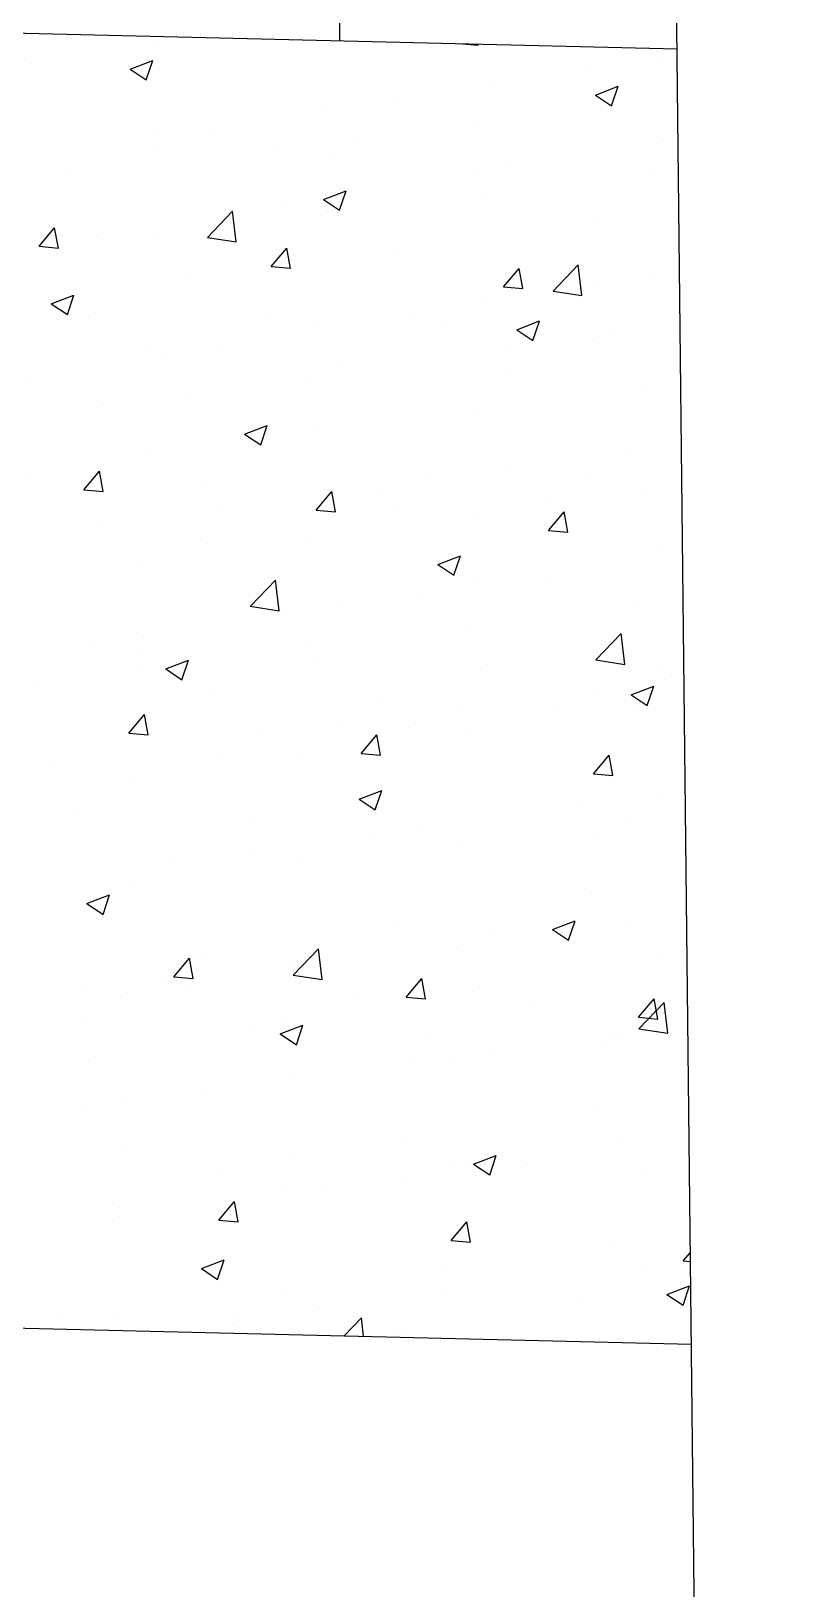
# Model space of a CAD drawing. Header units: millimetres. Extents: x 331487 to 517269, y 198509 to 399936.
# Drawn here: x 449199.2 to 449434.4, y 301760.7 to 302241.9 of the extents above; entities that cross this region are included whole.
import ezdxf

# ---------------------------------------------------------------- set-up
doc = ezdxf.new("R2010")
doc.units = ezdxf.units.MM
doc.header["$MEASUREMENT"] = 0
doc.layers.add('9th_plot boundry', color=1, linetype='Continuous')
doc.layers.add('COLUMN', color=6, linetype='Continuous')

msp = doc.modelspace()

# ---------------------------------------------------------------- linework, layer by layer
at = {"layer": '9th_plot boundry'}
msp.add_line((449434.36, 299006.31), (448946.56, 343103.61), dxfattribs=at)
msp.add_lwpolyline([(448946.56, 343103.61), (414422.19, 340817.12, 0.386106), (408845.58, 334960.71), (408845.58, 299960.71), (449434.36, 299006.31)], format="xyb", close=True, dxfattribs=at)
at = {"layer": 'COLUMN'}
for p, q in [((449202.92, 319478.51), (449294.35, 302239.01)), ((411189.88, 303155.43), (449398.63, 302236.5)), ((410789.88, 302764.93), (449403.06, 301836.28))]:
    msp.add_line(p, q, dxfattribs=at)
at = {"layer": 'COLUMN', "color": 2, "linetype": 'Continuous'}
for p, q in [((449331.18, 302238.11), (449331.19, 302238.13)), ((449331.18, 302238.11), (449331.19, 302238.13)), ((449331.18, 302238.11), (449337.15, 302237.59)), ((449331.18, 302238.11), (449337.15, 302237.59)), ((449237.25, 302236.77), (449237.25, 302236.77)), ((449237.25, 302236.77), (449237.25, 302236.77)), ((449337.15, 302237.59), (449337.08, 302237.99)), ((449337.15, 302237.59), (449337.08, 302237.99)), ((449199.38, 302231.78), (449199.38, 302231.78)), ((449199.38, 302231.78), (449199.38, 302231.78)), ((449229.71, 302230.21), (449236.71, 302232.9)), ((449229.71, 302230.21), (449236.71, 302232.9)), ((449229.71, 302230.21), (449234.68, 302226.86)), ((449229.71, 302230.21), (449234.68, 302226.86)), ((449234.68, 302226.86), (449236.71, 302232.9)), ((449234.68, 302226.86), (449236.71, 302232.9)), ((449370.47, 302230.42), (449370.47, 302230.42)), ((449370.47, 302230.42), (449370.47, 302230.42)), ((449392.31, 302232.3), (449392.31, 302232.3)), ((449392.31, 302232.3), (449392.31, 302232.3)), ((449340.37, 302224.8), (449340.37, 302224.8)), ((449340.37, 302224.8), (449340.37, 302224.8)), ((449373.42, 302222.2), (449380.42, 302224.89)), ((449373.42, 302222.2), (449380.42, 302224.89)), ((449378.39, 302218.85), (449380.42, 302224.89)), ((449378.39, 302218.85), (449380.42, 302224.89)), ((449312.15, 302220.41), (449312.15, 302220.41)), ((449312.15, 302220.41), (449312.15, 302220.41)), ((449373.42, 302222.2), (449378.4, 302218.85)), ((449373.42, 302222.2), (449378.4, 302218.85)), ((449289.86, 302218.4), (449289.86, 302218.4)), ((449289.86, 302218.4), (449289.86, 302218.4)), ((449238.52, 302211.36), (449238.52, 302211.36)), ((449238.52, 302211.36), (449238.52, 302211.36)), ((449253.84, 302210.4), (449253.84, 302210.4)), ((449253.84, 302210.4), (449253.84, 302210.4)), ((449337.01, 302213.92), (449337.01, 302213.92)), ((449337.01, 302213.92), (449337.01, 302213.92)), ((449238.64, 302206.05), (449238.64, 302206.05)), ((449238.64, 302206.05), (449238.64, 302206.05)), ((449274.1, 302205.64), (449274.1, 302205.64)), ((449274.1, 302205.64), (449274.1, 302205.64)), ((449299.13, 302208.93), (449299.13, 302208.93)), ((449299.13, 302208.93), (449299.13, 302208.93)), ((449394.43, 302208.46), (449394.43, 302208.46)), ((449394.43, 302208.46), (449394.43, 302208.46)), ((449292.02, 302203.8), (449292.02, 302203.8)), ((449292.02, 302203.8), (449292.02, 302203.8)), ((449345.41, 302201.54), (449345.41, 302201.54)), ((449345.41, 302201.54), (449345.41, 302201.54)), ((449210.94, 302197.32), (449210.94, 302197.32)), ((449210.94, 302197.32), (449210.94, 302197.32)), ((449336.12, 302198.45), (449336.12, 302198.45)), ((449336.12, 302198.45), (449336.12, 302198.45)), ((449391.1, 302199.01), (449391.1, 302199.01)), ((449391.1, 302199.01), (449391.1, 302199.01)), ((449398.79, 302199.28), (449398.79, 302199.28)), ((449398.79, 302199.28), (449398.79, 302199.28)), ((449289.4, 302189.95), (449296.4, 302192.64)), ((449289.4, 302189.95), (449296.4, 302192.64)), ((449289.4, 302189.95), (449294.37, 302186.59)), ((449289.4, 302189.95), (449294.37, 302186.59)), ((449294.37, 302186.59), (449296.4, 302192.64)), ((449294.37, 302186.59), (449296.4, 302192.64)), ((449339.16, 302191.51), (449339.16, 302191.51)), ((449339.16, 302191.51), (449339.16, 302191.51)), ((449253.59, 302178.19), (449261.38, 302186.31)), ((449253.59, 302178.19), (449261.38, 302186.31)), ((449262.48, 302176.81), (449261.37, 302186.3)), ((449262.48, 302176.81), (449261.37, 302186.3)), ((449277.8, 302188.44), (449277.8, 302188.44)), ((449277.8, 302188.44), (449277.8, 302188.44)), ((449288.65, 302185.11), (449288.65, 302185.11)), ((449288.65, 302185.11), (449288.65, 302185.11)), ((449398.89, 302186.09), (449398.89, 302186.09)), ((449398.89, 302186.09), (449398.89, 302186.09)), ((449201.6, 302175.45), (449206.42, 302181.19)), ((449201.6, 302175.45), (449206.42, 302181.19)), ((449207.57, 302174.92), (449206.42, 302181.19)), ((449207.57, 302174.92), (449206.42, 302181.19)), ((449373.85, 302182.79), (449373.85, 302182.79)), ((449373.85, 302182.79), (449373.85, 302182.79)), ((449219.48, 302178.43), (449219.48, 302178.43)), ((449219.48, 302178.43), (449219.48, 302178.43)), ((449237.3, 302178.07), (449237.3, 302178.07)), ((449237.3, 302178.07), (449237.3, 302178.07)), ((449253.59, 302178.19), (449262.48, 302176.81)), ((449253.59, 302178.19), (449262.48, 302176.81)), ((449201.6, 302175.45), (449207.58, 302174.92)), ((449201.6, 302175.45), (449207.58, 302174.92)), ((449273.33, 302169.17), (449278.15, 302174.92)), ((449273.33, 302169.17), (449278.15, 302174.92)), ((449279.3, 302168.64), (449278.14, 302174.91)), ((449279.3, 302168.64), (449278.14, 302174.91)), ((449310.7, 302174.48), (449310.7, 302174.48)), ((449310.7, 302174.48), (449310.7, 302174.48)), ((449247.79, 302166.2), (449247.79, 302166.2)), ((449247.79, 302166.2), (449247.79, 302166.2)), ((449272.83, 302169.49), (449272.83, 302169.49)), ((449272.83, 302169.49), (449272.83, 302169.49)), ((449273.33, 302169.17), (449279.3, 302168.65)), ((449273.33, 302169.17), (449279.3, 302168.65)), ((449345.05, 302162.9), (449349.87, 302168.64)), ((449345.05, 302162.9), (449349.87, 302168.64)), ((449351.03, 302162.37), (449349.87, 302168.64)), ((449351.03, 302162.37), (449349.87, 302168.64)), ((449360.31, 302161.64), (449368.1, 302169.76)), ((449360.31, 302161.64), (449368.1, 302169.76)), ((449369.2, 302160.26), (449368.1, 302169.75)), ((449369.2, 302160.26), (449368.1, 302169.75)), ((449345.05, 302162.9), (449351.03, 302162.37)), ((449345.05, 302162.9), (449351.03, 302162.37)), ((449360.31, 302161.63), (449369.2, 302160.26)), ((449360.31, 302161.63), (449369.2, 302160.26)), ((449374.31, 302163.46), (449374.31, 302163.46)), ((449374.31, 302163.46), (449374.31, 302163.46)), ((449389.88, 302165.72), (449389.88, 302165.72)), ((449389.88, 302165.72), (449389.88, 302165.72)), ((449205.38, 302157.7), (449212.38, 302160.38)), ((449205.38, 302157.7), (449212.38, 302160.38)), ((449205.38, 302157.7), (449210.35, 302154.34)), ((449205.38, 302157.7), (449210.35, 302154.34)), ((449210.35, 302154.34), (449212.38, 302160.38)), ((449210.35, 302154.34), (449212.38, 302160.38)), ((449337.94, 302158.22), (449337.94, 302158.22)), ((449337.94, 302158.22), (449337.94, 302158.22)), ((449219.17, 302154.95), (449219.17, 302154.95)), ((449219.17, 302154.95), (449219.17, 302154.95)), ((449272.55, 302152.7), (449272.55, 302152.7)), ((449272.55, 302152.7), (449272.55, 302152.7)), ((449287.43, 302151.82), (449287.43, 302151.82)), ((449287.43, 302151.82), (449287.43, 302151.82)), ((449315.99, 302153.45), (449315.99, 302153.45)), ((449315.99, 302153.45), (449315.99, 302153.45)), ((449349.09, 302149.69), (449356.09, 302152.38)), ((449349.09, 302149.69), (449356.09, 302152.38)), ((449354.06, 302146.33), (449356.09, 302152.37)), ((449354.06, 302146.33), (449356.09, 302152.37)), ((449325.93, 302150.44), (449325.93, 302150.44)), ((449325.93, 302150.44), (449325.93, 302150.44)), ((449349.09, 302149.69), (449354.07, 302146.33)), ((449349.09, 302149.69), (449354.07, 302146.33)), ((449372.58, 302146.65), (449372.58, 302146.65)), ((449372.58, 302146.65), (449372.58, 302146.65)), ((449379.32, 302148.19), (449379.32, 302148.19)), ((449379.32, 302148.19), (449379.32, 302148.19)), ((449236.09, 302144.78), (449236.09, 302144.78)), ((449236.09, 302144.78), (449236.09, 302144.78)), ((449257.67, 302143.44), (449257.67, 302143.44)), ((449257.67, 302143.44), (449257.67, 302143.44)), ((449347.55, 302143.35), (449347.55, 302143.35)), ((449347.55, 302143.35), (449347.55, 302143.35)), ((449240.25, 302141.52), (449240.25, 302141.52)), ((449240.25, 302141.52), (449240.25, 302141.52)), ((449293.64, 302139.26), (449293.64, 302139.26)), ((449293.64, 302139.26), (449293.64, 302139.26)), ((449347.02, 302137.01), (449347.02, 302137.01)), ((449347.02, 302137.01), (449347.02, 302137.01)), ((449199.35, 302133.43), (449199.35, 302133.43)), ((449199.35, 302133.43), (449199.35, 302133.43)), ((449284.39, 302135.04), (449284.39, 302135.04)), ((449284.39, 302135.04), (449284.39, 302135.04)), ((449388.67, 302132.43), (449388.67, 302132.43)), ((449388.67, 302132.43), (449388.67, 302132.43)), ((449246.52, 302130.05), (449246.52, 302130.05)), ((449246.52, 302130.05), (449246.52, 302130.05)), ((449221.48, 302126.76), (449221.48, 302126.76)), ((449221.48, 302126.76), (449221.48, 302126.76)), ((449336.73, 302124.93), (449336.73, 302124.93)), ((449336.73, 302124.93), (449336.73, 302124.93)), ((449265.07, 302117.44), (449272.07, 302120.12)), ((449265.07, 302117.44), (449272.07, 302120.12)), ((449270.04, 302114.08), (449272.07, 302120.12)), ((449270.04, 302114.08), (449272.07, 302120.12)), ((449286.22, 302118.53), (449286.22, 302118.53)), ((449286.22, 302118.53), (449286.22, 302118.53)), ((449265.07, 302117.44), (449270.04, 302114.08)), ((449265.07, 302117.44), (449270.04, 302114.08)), ((449234.87, 302111.49), (449234.87, 302111.49)), ((449234.87, 302111.49), (449234.87, 302111.49)), ((449384.15, 302112.19), (449384.15, 302112.19)), ((449384.15, 302112.19), (449384.15, 302112.19)), ((449199.27, 302104.12), (449199.27, 302104.12)), ((449199.27, 302104.12), (449199.27, 302104.12)), ((449215.47, 302100.23), (449220.3, 302105.97)), ((449215.47, 302100.23), (449220.3, 302105.97)), ((449221.45, 302099.7), (449220.29, 302105.97)), ((449221.45, 302099.7), (449220.29, 302105.97)), ((449321.24, 302103.91), (449321.24, 302103.91)), ((449321.24, 302103.91), (449321.24, 302103.91)), ((449346.27, 302107.21), (449346.27, 302107.21)), ((449346.27, 302107.21), (449346.27, 302107.21)), ((449370.18, 302103.79), (449370.18, 302103.79)), ((449370.18, 302103.79), (449370.18, 302103.79)), ((449215.47, 302100.23), (449221.45, 302099.7)), ((449215.47, 302100.23), (449221.45, 302099.7)), ((449252.66, 302101.87), (449252.66, 302101.87)), ((449252.66, 302101.87), (449252.66, 302101.87)), ((449287.2, 302093.95), (449292.02, 302099.7)), ((449287.2, 302093.95), (449292.02, 302099.7)), ((449293.18, 302093.42), (449292.02, 302099.69)), ((449293.18, 302093.42), (449292.02, 302099.69)), ((449306.04, 302099.61), (449306.04, 302099.61)), ((449306.04, 302099.61), (449306.04, 302099.61)), ((449387.45, 302099.14), (449387.45, 302099.14)), ((449387.45, 302099.14), (449387.45, 302099.14)), ((449258.08, 302095.6), (449258.08, 302095.6)), ((449258.08, 302095.6), (449258.08, 302095.6)), ((449287.2, 302093.95), (449293.18, 302093.43)), ((449287.2, 302093.95), (449293.18, 302093.43)), ((449311.86, 302093.78), (449311.86, 302093.78)), ((449311.86, 302093.78), (449311.86, 302093.78)), ((449359.42, 302097.35), (449359.42, 302097.35)), ((449359.42, 302097.35), (449359.42, 302097.35)), ((449220.21, 302090.61), (449220.21, 302090.61)), ((449220.21, 302090.61), (449220.21, 302090.61)), ((449335.51, 302091.64), (449335.51, 302091.64)), ((449335.51, 302091.64), (449335.51, 302091.64)), ((449358.93, 302087.68), (449363.75, 302093.42)), ((449358.93, 302087.68), (449363.75, 302093.42)), ((449364.9, 302087.15), (449363.75, 302093.42)), ((449364.9, 302087.15), (449363.75, 302093.42)), ((449285, 302085.24), (449285, 302085.24)), ((449285, 302085.24), (449285, 302085.24)), ((449358.93, 302087.68), (449364.9, 302087.15)), ((449358.93, 302087.68), (449364.9, 302087.15)), ((449253.54, 302083.77), (449253.54, 302083.77)), ((449253.54, 302083.77), (449253.54, 302083.77)), ((449324.76, 302077.17), (449331.76, 302079.86)), ((449324.76, 302077.17), (449331.76, 302079.86)), ((449329.73, 302073.82), (449331.76, 302079.86)), ((449329.73, 302073.82), (449331.76, 302079.86)), ((449394.14, 302081.83), (449394.14, 302081.83)), ((449394.14, 302081.83), (449394.14, 302081.83)), ((449233.66, 302078.2), (449233.66, 302078.2)), ((449233.66, 302078.2), (449233.66, 302078.2)), ((449324.76, 302077.17), (449329.73, 302073.82)), ((449324.76, 302077.17), (449329.73, 302073.82)), ((449266.85, 302064.23), (449274.64, 302072.35)), ((449266.85, 302064.23), (449274.64, 302072.35)), ((449275.74, 302062.84), (449274.63, 302072.34)), ((449275.74, 302062.84), (449274.63, 302072.34)), ((449335.82, 302071.82), (449335.82, 302071.82)), ((449335.82, 302071.82), (449335.82, 302071.82)), ((449357.84, 302072.75), (449357.84, 302072.75)), ((449357.84, 302072.75), (449357.84, 302072.75)), ((449319.97, 302067.77), (449319.97, 302067.77)), ((449319.97, 302067.77), (449319.97, 302067.77)), ((449386.23, 302065.85), (449386.23, 302065.85)), ((449386.23, 302065.85), (449386.23, 302065.85)), ((449266.84, 302064.22), (449275.74, 302062.84)), ((449266.84, 302064.22), (449275.74, 302062.84)), ((449277.5, 302061.81), (449277.5, 302061.81)), ((449277.5, 302061.81), (449277.5, 302061.81)), ((449294.93, 302064.47), (449294.93, 302064.47)), ((449294.93, 302064.47), (449294.93, 302064.47)), ((449231.78, 302056.16), (449231.78, 302056.16)), ((449231.78, 302056.16), (449231.78, 302056.16)), ((449334.29, 302058.35), (449334.29, 302058.35)), ((449334.29, 302058.35), (449334.29, 302058.35)), ((449373.57, 302047.68), (449381.36, 302055.79)), ((449373.57, 302047.68), (449381.36, 302055.79)), ((449382.46, 302046.29), (449381.36, 302055.79)), ((449382.46, 302046.29), (449381.36, 302055.79)), ((449219.18, 302051.8), (449219.18, 302051.8)), ((449219.18, 302051.8), (449219.18, 302051.8)), ((449233.18, 302050.77), (449233.18, 302050.77)), ((449233.18, 302050.77), (449233.18, 302050.77)), ((449283.78, 302051.95), (449283.78, 302051.95)), ((449283.78, 302051.95), (449283.78, 302051.95)), ((449240.74, 302044.92), (449247.74, 302047.61)), ((449240.74, 302044.92), (449247.74, 302047.61)), ((449245.71, 302041.56), (449247.74, 302047.61)), ((449245.71, 302041.56), (449247.74, 302047.61)), ((449286.56, 302048.51), (449286.56, 302048.51)), ((449286.56, 302048.51), (449286.56, 302048.51)), ((449339.95, 302046.25), (449339.95, 302046.25)), ((449339.95, 302046.25), (449339.95, 302046.25)), ((449373.57, 302047.67), (449382.46, 302046.29)), ((449373.57, 302047.67), (449382.46, 302046.29)), ((449232.44, 302044.91), (449232.44, 302044.91)), ((449232.44, 302044.91), (449232.44, 302044.91)), ((449240.74, 302044.92), (449245.71, 302041.56)), ((449240.74, 302044.92), (449245.71, 302041.56)), ((449393.33, 302044), (449393.33, 302044)), ((449393.33, 302044), (449393.33, 302044)), ((449394.69, 302041.63), (449394.69, 302041.63)), ((449394.69, 302041.63), (449394.69, 302041.63)), ((449200.88, 302039.59), (449200.88, 302039.59)), ((449200.88, 302039.59), (449200.88, 302039.59)), ((449254.27, 302037.33), (449254.27, 302037.33)), ((449254.27, 302037.33), (449254.27, 302037.33)), ((449374.01, 302036.83), (449374.01, 302036.83)), ((449374.01, 302036.83), (449374.01, 302036.83)), ((449384.45, 302036.91), (449391.45, 302039.6)), ((449384.45, 302036.91), (449391.45, 302039.6)), ((449384.45, 302036.91), (449389.42, 302033.56)), ((449384.45, 302036.91), (449389.42, 302033.56)), ((449389.42, 302033.55), (449391.45, 302039.6)), ((449389.42, 302033.55), (449391.45, 302039.6)), ((449307.65, 302035.08), (449307.65, 302035.08)), ((449307.65, 302035.08), (449307.65, 302035.08)), ((449331.53, 302033.31), (449331.53, 302033.31)), ((449331.53, 302033.31), (449331.53, 302033.31)), ((449361.03, 302032.82), (449361.03, 302032.82)), ((449361.03, 302032.82), (449361.03, 302032.82)), ((449385.02, 302032.56), (449385.02, 302032.56)), ((449385.02, 302032.56), (449385.02, 302032.56)), ((449229.35, 302025.01), (449234.17, 302030.75)), ((449229.35, 302025.01), (449234.17, 302030.75)), ((449235.33, 302024.48), (449234.17, 302030.75)), ((449235.33, 302024.48), (449234.17, 302030.75)), ((449293.66, 302028.32), (449293.66, 302028.32)), ((449293.66, 302028.32), (449293.66, 302028.32)), ((449315.69, 302026.82), (449315.69, 302026.82)), ((449315.69, 302026.82), (449315.69, 302026.82)), ((449229.35, 302025.01), (449235.33, 302024.48)), ((449229.35, 302025.01), (449235.33, 302024.48)), ((449268.63, 302025.03), (449268.63, 302025.03)), ((449268.63, 302025.03), (449268.63, 302025.03)), ((449301.08, 302018.73), (449305.9, 302024.48)), ((449301.08, 302018.73), (449305.9, 302024.48)), ((449307.05, 302018.2), (449305.89, 302024.47)), ((449307.05, 302018.2), (449305.89, 302024.47)), ((449333.08, 302025.06), (449333.08, 302025.06)), ((449333.08, 302025.06), (449333.08, 302025.06)), ((449205.47, 302016.71), (449205.47, 302016.71)), ((449205.47, 302016.71), (449205.47, 302016.71)), ((449257.37, 302016.81), (449257.37, 302016.81)), ((449257.37, 302016.81), (449257.37, 302016.81)), ((449282.57, 302018.66), (449282.57, 302018.66)), ((449282.57, 302018.66), (449282.57, 302018.66)), ((449301.08, 302018.73), (449307.05, 302018.21)), ((449301.08, 302018.73), (449307.05, 302018.21)), ((449372.8, 302012.46), (449377.62, 302018.2)), ((449372.8, 302012.46), (449377.62, 302018.2)), ((449378.78, 302011.93), (449377.62, 302018.2)), ((449378.78, 302011.93), (449377.62, 302018.2)), ((449372.8, 302012.46), (449378.78, 302011.93)), ((449372.8, 302012.46), (449378.78, 302011.93)), ((449231.22, 302011.62), (449231.22, 302011.62)), ((449231.22, 302011.62), (449231.22, 302011.62)), ((449300.43, 302004.66), (449307.43, 302007.35)), ((449300.43, 302004.66), (449307.43, 302007.35)), ((449305.4, 302001.3), (449307.43, 302007.34)), ((449305.4, 302001.3), (449307.43, 302007.34)), ((449300.43, 302004.66), (449305.4, 302001.3)), ((449300.43, 302004.66), (449305.4, 302001.3)), ((449393.41, 302005.48), (449393.41, 302005.48)), ((449393.41, 302005.48), (449393.41, 302005.48)), ((449213.29, 301999.94), (449213.29, 301999.94)), ((449213.29, 301999.94), (449213.29, 301999.94)), ((449266.67, 301997.68), (449266.67, 301997.68)), ((449266.67, 301997.68), (449266.67, 301997.68)), ((449368.38, 302002.18), (449368.38, 302002.18)), ((449368.38, 302002.18), (449368.38, 302002.18)), ((449383.8, 301999.27), (449383.8, 301999.27)), ((449383.8, 301999.27), (449383.8, 301999.27)), ((449305.23, 301993.87), (449305.23, 301993.87)), ((449305.23, 301993.87), (449305.23, 301993.87)), ((449320.05, 301995.42), (449320.05, 301995.42)), ((449320.05, 301995.42), (449320.05, 301995.42)), ((449373.43, 301993.17), (449373.43, 301993.17)), ((449373.43, 301993.17), (449373.43, 301993.17)), ((449267.35, 301988.88), (449267.35, 301988.88)), ((449267.35, 301988.88), (449267.35, 301988.88)), ((449331.86, 301991.77), (449331.86, 301991.77)), ((449331.86, 301991.77), (449331.86, 301991.77)), ((449242.32, 301985.59), (449242.32, 301985.59)), ((449242.32, 301985.59), (449242.32, 301985.59)), ((449281.35, 301985.37), (449281.35, 301985.37)), ((449281.35, 301985.37), (449281.35, 301985.37)), ((449230.01, 301978.33), (449230.01, 301978.33)), ((449230.01, 301978.33), (449230.01, 301978.33)), ((449216.41, 301972.41), (449223.41, 301975.09)), ((449216.41, 301972.41), (449223.41, 301975.09)), ((449221.38, 301969.05), (449223.4, 301975.09)), ((449221.38, 301969.05), (449223.4, 301975.09)), ((449369.88, 301977.16), (449369.88, 301977.16)), ((449369.88, 301977.16), (449369.88, 301977.16)), ((449216.41, 301972.41), (449221.38, 301969.05)), ((449216.41, 301972.41), (449221.38, 301969.05)), ((449311.56, 301967.15), (449311.56, 301967.15)), ((449311.56, 301967.15), (449311.56, 301967.15)), ((449360.12, 301964.4), (449367.12, 301967.08)), ((449360.12, 301964.4), (449367.12, 301967.08)), ((449360.12, 301964.4), (449365.09, 301961.04)), ((449360.12, 301964.4), (449365.09, 301961.04)), ((449365.09, 301961.04), (449367.12, 301967.08)), ((449365.09, 301961.04), (449367.12, 301967.08)), ((449367.11, 301966.04), (449367.11, 301966.04)), ((449367.11, 301966.04), (449367.11, 301966.04)), ((449382.59, 301965.98), (449382.59, 301965.98)), ((449382.59, 301965.98), (449382.59, 301965.98)), ((449342.07, 301962.74), (449342.07, 301962.74)), ((449342.07, 301962.74), (449342.07, 301962.74)), ((449243.22, 301949.79), (449248.05, 301955.53)), ((449243.22, 301949.79), (449248.05, 301955.53)), ((449249.2, 301949.26), (449248.04, 301955.53)), ((449249.2, 301949.26), (449248.04, 301955.53)), ((449253.25, 301957.14), (449253.25, 301957.14)), ((449253.25, 301957.14), (449253.25, 301957.14)), ((449278.92, 301954.43), (449278.92, 301954.43)), ((449278.92, 301954.43), (449278.92, 301954.43)), ((449280.11, 301950.26), (449287.89, 301958.38)), ((449280.11, 301950.26), (449287.89, 301958.38)), ((449288.99, 301948.88), (449287.89, 301958.38)), ((449288.99, 301948.88), (449287.89, 301958.38)), ((449330.65, 301958.48), (449330.65, 301958.48)), ((449330.65, 301958.48), (449330.65, 301958.48)), ((449393.84, 301955.21), (449393.84, 301955.21)), ((449393.84, 301955.21), (449393.84, 301955.21)), ((449241.05, 301949.44), (449241.05, 301949.44)), ((449241.05, 301949.44), (449241.05, 301949.44)), ((449243.23, 301949.79), (449249.2, 301949.27)), ((449243.23, 301949.79), (449249.2, 301949.27)), ((449280.1, 301950.26), (449288.99, 301948.88)), ((449280.1, 301950.26), (449288.99, 301948.88)), ((449280.14, 301952.08), (449280.14, 301952.08)), ((449280.14, 301952.08), (449280.14, 301952.08)), ((449314.95, 301943.51), (449319.77, 301949.26)), ((449314.95, 301943.51), (449319.77, 301949.26)), ((449216.01, 301946.15), (449216.01, 301946.15)), ((449216.01, 301946.15), (449216.01, 301946.15)), ((449228.79, 301945.04), (449228.79, 301945.04)), ((449228.79, 301945.04), (449228.79, 301945.04)), ((449247.2, 301946.58), (449247.2, 301946.58)), ((449247.2, 301946.58), (449247.2, 301946.58)), ((449320.93, 301942.98), (449319.77, 301949.25)), ((449320.93, 301942.98), (449319.77, 301949.25)), ((449335.53, 301945.19), (449335.53, 301945.19)), ((449335.53, 301945.19), (449335.53, 301945.19)), ((449300.58, 301944.32), (449300.58, 301944.32)), ((449300.58, 301944.32), (449300.58, 301944.32)), ((449314.95, 301943.51), (449320.93, 301942.99)), ((449314.95, 301943.51), (449320.93, 301942.99)), ((449353.96, 301942.07), (449353.96, 301942.07)), ((449353.96, 301942.07), (449353.96, 301942.07)), ((449386.68, 301937.24), (449391.5, 301942.98)), ((449386.68, 301937.24), (449391.5, 301942.98)), ((449386.83, 301933.71), (449394.62, 301941.83)), ((449386.83, 301933.71), (449394.62, 301941.83)), ((449392.65, 301936.71), (449391.5, 301942.98)), ((449392.65, 301936.71), (449391.5, 301942.98)), ((449395.72, 301932.33), (449394.61, 301941.83)), ((449395.72, 301932.33), (449394.61, 301941.83)), ((449214.9, 301935.4), (449214.9, 301935.4)), ((449214.9, 301935.4), (449214.9, 301935.4)), ((449276.1, 301932.14), (449283.1, 301934.83)), ((449276.1, 301932.14), (449283.1, 301934.83)), ((449277.21, 301935.18), (449277.21, 301935.18)), ((449277.21, 301935.18), (449277.21, 301935.18)), ((449281.07, 301928.79), (449283.1, 301934.83)), ((449281.07, 301928.79), (449283.1, 301934.83)), ((449386.68, 301937.24), (449392.65, 301936.72)), ((449386.68, 301937.24), (449392.65, 301936.72)), ((449268.28, 301933.15), (449268.28, 301933.15)), ((449268.28, 301933.15), (449268.28, 301933.15)), ((449276.1, 301932.14), (449281.07, 301928.79)), ((449276.1, 301932.14), (449281.07, 301928.79)), ((449321.66, 301930.89), (449321.66, 301930.89)), ((449321.66, 301930.89), (449321.66, 301930.89)), ((449378.67, 301931.58), (449378.67, 301931.58)), ((449378.67, 301931.58), (449378.67, 301931.58)), ((449381.37, 301932.69), (449381.37, 301932.69)), ((449381.37, 301932.69), (449381.37, 301932.69)), ((449386.82, 301933.71), (449395.72, 301932.33)), ((449386.82, 301933.71), (449395.72, 301932.33)), ((449329.43, 301925.2), (449329.43, 301925.2)), ((449329.43, 301925.2), (449329.43, 301925.2)), ((449340.8, 301926.6), (449340.8, 301926.6)), ((449340.8, 301926.6), (449340.8, 301926.6)), ((449375.05, 301928.64), (449375.05, 301928.64)), ((449375.05, 301928.64), (449375.05, 301928.64)), ((449218.89, 301925.17), (449218.89, 301925.17)), ((449218.89, 301925.17), (449218.89, 301925.17)), ((449315.77, 301923.3), (449315.77, 301923.3)), ((449315.77, 301923.3), (449315.77, 301923.3)), ((449278.92, 301918.79), (449278.92, 301918.79)), ((449278.92, 301918.79), (449278.92, 301918.79)), ((449227.58, 301911.75), (449227.58, 301911.75)), ((449227.58, 301911.75), (449227.58, 301911.75)), ((449252.61, 301914.99), (449252.61, 301914.99)), ((449252.61, 301914.99), (449252.61, 301914.99)), ((449214.74, 301910), (449214.74, 301910)), ((449214.74, 301910), (449214.74, 301910)), ((449373.72, 301910.2), (449373.72, 301910.2)), ((449373.72, 301910.2), (449373.72, 301910.2)), ((449315.4, 301900.19), (449315.4, 301900.19)), ((449315.4, 301900.19), (449315.4, 301900.19)), ((449380.15, 301899.4), (449380.15, 301899.4)), ((449380.15, 301899.4), (449380.15, 301899.4)), ((449227.3, 301895.75), (449227.3, 301895.75)), ((449227.3, 301895.75), (449227.3, 301895.75)), ((449280.68, 301893.49), (449280.68, 301893.49)), ((449280.68, 301893.49), (449280.68, 301893.49)), ((449328.21, 301891.91), (449328.21, 301891.91)), ((449328.21, 301891.91), (449328.21, 301891.91)), ((449335.79, 301891.88), (449342.79, 301894.57)), ((449335.79, 301891.88), (449342.79, 301894.57)), ((449335.79, 301891.88), (449340.76, 301888.53)), ((449335.79, 301891.88), (449340.76, 301888.53)), ((449340.76, 301888.52), (449342.79, 301894.57)), ((449340.76, 301888.52), (449342.79, 301894.57)), ((449352.37, 301892.14), (449352.37, 301892.14)), ((449352.37, 301892.14), (449352.37, 301892.14)), ((449257.08, 301890.18), (449257.08, 301890.18)), ((449257.08, 301890.18), (449257.08, 301890.18)), ((449314.49, 301887.16), (449314.49, 301887.16)), ((449314.49, 301887.16), (449314.49, 301887.16)), ((449334.07, 301891.24), (449334.07, 301891.24)), ((449334.07, 301891.24), (449334.07, 301891.24)), ((449387.45, 301888.98), (449387.45, 301888.98)), ((449387.45, 301888.98), (449387.45, 301888.98)), ((449277.7, 301885.5), (449277.7, 301885.5)), ((449277.7, 301885.5), (449277.7, 301885.5)), ((449289.46, 301883.86), (449289.46, 301883.86)), ((449289.46, 301883.86), (449289.46, 301883.86)), ((449226.36, 301878.46), (449226.36, 301878.46)), ((449226.36, 301878.46), (449226.36, 301878.46)), ((449257.1, 301874.57), (449261.92, 301880.31)), ((449257.1, 301874.57), (449261.92, 301880.31)), ((449263.08, 301874.04), (449261.92, 301880.31)), ((449263.08, 301874.04), (449261.92, 301880.31)), ((449226.3, 301875.55), (449226.3, 301875.55)), ((449226.3, 301875.55), (449226.3, 301875.55)), ((449257.1, 301874.57), (449263.08, 301874.05)), ((449257.1, 301874.57), (449263.08, 301874.05)), ((449328.83, 301868.29), (449333.65, 301874.04)), ((449328.83, 301868.29), (449333.65, 301874.04)), ((449334.8, 301867.77), (449333.65, 301874.03)), ((449334.8, 301867.77), (449333.65, 301874.03)), ((449328.83, 301868.29), (449334.8, 301867.77)), ((449328.83, 301868.29), (449334.8, 301867.77)), ((449378.94, 301866.11), (449378.94, 301866.11)), ((449378.94, 301866.11), (449378.94, 301866.11)), ((449400.55, 301862.02), (449402.74, 301864.63)), ((449400.55, 301862.02), (449402.74, 301864.63)), ((449251.76, 301859.63), (449258.77, 301862.32)), ((449251.76, 301859.63), (449258.77, 301862.32)), ((449251.77, 301859.63), (449256.74, 301856.27)), ((449251.77, 301859.63), (449256.74, 301856.27)), ((449256.74, 301856.27), (449258.76, 301862.31)), ((449256.74, 301856.27), (449258.76, 301862.31)), ((449327, 301858.62), (449327, 301858.62)), ((449327, 301858.62), (449327, 301858.62)), ((449389.22, 301861.02), (449389.22, 301861.02)), ((449389.22, 301861.02), (449389.22, 301861.02)), ((449400.55, 301862.02), (449402.77, 301861.82)), ((449400.55, 301862.02), (449402.77, 301861.82)), ((449395.48, 301851.62), (449402.48, 301854.31)), ((449395.48, 301851.62), (449402.48, 301854.31)), ((449400.45, 301848.26), (449402.48, 301854.31)), ((449400.45, 301848.26), (449402.48, 301854.31)), ((449276.49, 301852.21), (449276.49, 301852.21)), ((449276.49, 301852.21), (449276.49, 301852.21)), ((449326.06, 301852.7), (449326.06, 301852.7)), ((449326.06, 301852.7), (449326.06, 301852.7)), ((449369.59, 301850.53), (449369.59, 301850.53)), ((449369.59, 301850.53), (449369.59, 301850.53)), ((449395.48, 301851.62), (449400.45, 301848.26)), ((449395.48, 301851.62), (449400.45, 301848.26)), ((449207.83, 301844.65), (449207.83, 301844.65)), ((449207.83, 301844.65), (449207.83, 301844.65)), ((449225.14, 301845.17), (449225.14, 301845.17)), ((449225.14, 301845.17), (449225.14, 301845.17)), ((449263.15, 301844.42), (449263.15, 301844.42)), ((449263.15, 301844.42), (449263.15, 301844.42)), ((449288.19, 301847.72), (449288.19, 301847.72)), ((449288.19, 301847.72), (449288.19, 301847.72)), ((449295.82, 301838.86), (449301.15, 301844.42)), ((449295.82, 301838.86), (449301.15, 301844.42)), ((449301.81, 301838.72), (449301.15, 301844.41)), ((449301.81, 301838.72), (449301.15, 301844.41)), ((449261.21, 301842.39), (449261.21, 301842.39)), ((449261.21, 301842.39), (449261.21, 301842.39)), ((449311.27, 301840.52), (449311.27, 301840.52)), ((449311.27, 301840.52), (449311.27, 301840.52)), ((449314.59, 301840.14), (449314.59, 301840.14)), ((449314.59, 301840.14), (449314.59, 301840.14)), ((449367.97, 301837.88), (449367.97, 301837.88)), ((449367.97, 301837.88), (449367.97, 301837.88))]:
    msp.add_line(p, q, dxfattribs=at)

doc.saveas('drawing.dxf')
